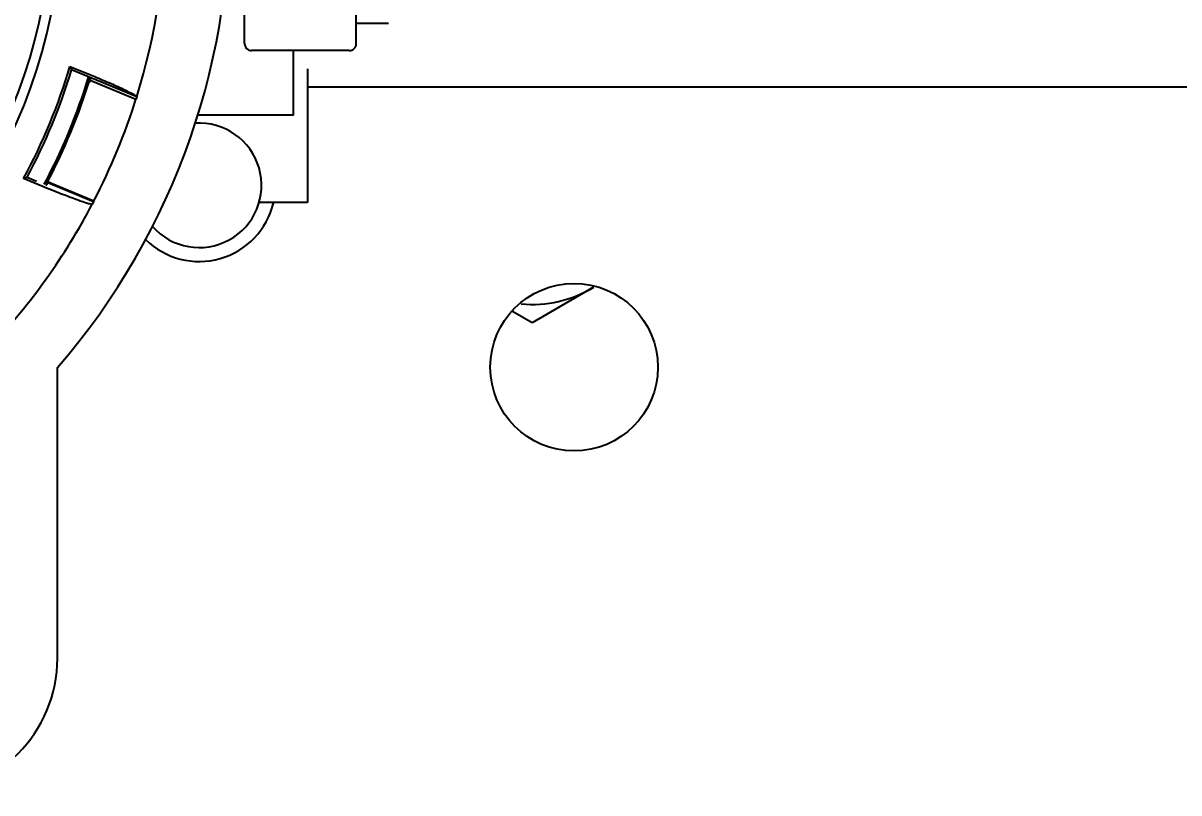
# Model space of a CAD drawing. Header units: millimetres. Extents: x 17886 to 18265, y -8727 to -7321.
# Drawn here: x 18010.017 to 18010.845, y -7651.038 to -7650.486 of the extents above; entities that cross this region are included whole.
import ezdxf

# ---------------------------------------------------------------- set-up
doc = ezdxf.new("R2010")
doc.units = ezdxf.units.MM
for name, color, linetype in [('2706792_BM04DXF_CONTINUOUS_LINE', 7, 'Continuous'), ('2731608_DXF_CONTINUOUS_LINE', 7, 'Continuous'), ('3570570_DXF_CONTINUOUS_LINE', 7, 'Continuous'), ('3583940_CP01DXF_CONTINUOUS_LINE', 7, 'Continuous'), ('3583940_CP03DXF_CONTINUOUS_LINE', 7, 'Continuous'), ('3884027_DKREDXF_CONTINUOUS_LINE', 7, 'Continuous'), ('5D1026_DKVG0DXF_CONTINUOUS_LINE', 7, 'Continuous')]:
    doc.layers.add(name, color=color, linetype=linetype)
doc.styles.add('KOTE ZA MONNTAZU', font='simplex.shx', dxfattribs={"width": 0.7, "oblique": 8, "height": 1.4})
doc.dimstyles.new('KOTE ZA MONTAZU u cm', dxfattribs={"dimscale": 0, "dimtxt": 1.4, "dimasz": 1.25, "dimexe": 0.2, "dimexo": 0.1, "dimgap": 0.3, "dimtad": 1, "dimlfac": 10, "dimzin": 12, "dimdsep": 46, "dimtxsty": 'KOTE ZA MONNTAZU', "dimcen": 1.25, "dimclrt": 1, "dimadec": 0, "dimazin": 0, "dimtfac": 1, "dimtmove": 0, "dimatfit": 3, "dimfxl": 1, "dimtolj": 2, "dimtzin": 0, "dimarcsym": 0})

# ---------------------------------------------------------------- blocks, each defined once
blk = doc.blocks.new('*D216')
at = {"color": 0, "lineweight": -2, "transparency": 16777216}
for p, q in [((17999.31168, -7651.15268), (17999.31168, -7652.23356)), ((18013.31168, -7651.15268), (18013.31168, -7652.23356)), ((17999.91168, -7652.03356), (18012.71168, -7652.03356))]:
    blk.add_line(p, q, dxfattribs=at)
at = {"color": 0, "transparency": 16777216}
for points in [[(17999.91168, -7651.93356), (17999.91168, -7652.13356), (17999.31168, -7652.03356)], [(18012.71168, -7651.93356), (18012.71168, -7652.13356), (18013.31168, -7652.03356)]]:
    blk.add_solid(points, dxfattribs=at)
at = {"layer": 'Defpoints', "color": 0, "transparency": 16777216}
for p in [(17999.31168, -7651.05268), (18013.31168, -7651.05268), (18013.31168, -7652.03356)]:
    blk.add_point(p, dxfattribs=at)
at = {"color": 1, "transparency": 16777216, "insert": (18006.31168, -7651.55356), "char_height": 1.4, "width": 6.9231878, "attachment_point": 5, "style": 'KOTE ZA MONNTAZU'}
blk.add_mtext('\\A2;{\\H0.4x;140cm}', dxfattribs=at)

msp = doc.modelspace()

# ---------------------------------------------------------------- linework, layer by layer
at = {"layer": '2706792_BM04DXF_CONTINUOUS_LINE', "color": 7, "linetype": 'Continuous'}
msp.add_line((18010.22068, -7650.53188), (18012.62278, -7650.53188), dxfattribs=at)
at = {"layer": '2731608_DXF_CONTINUOUS_LINE', "color": 7, "linetype": 'Continuous'}
for p, q in [((18010.42563, -7650.67545), (18010.38168, -7650.70083)), ((18010.38168, -7650.70083), (18010.36762, -7650.6927))]:
    msp.add_line(p, q, dxfattribs=at)
msp.add_arc((18010.38168, -7650.60268), 0.085, 264.67746, 301.05018, dxfattribs=at)
at = {"layer": '3570570_DXF_CONTINUOUS_LINE', "color": 7, "linetype": 'Continuous'}
msp.add_circle((18010.41168, -7650.73268), 0.06, dxfattribs=at)
at = {"layer": '3583940_CP01DXF_CONTINUOUS_LINE', "color": 6, "linetype": 'Continuous'}
for p, q in [((18010.05063, -7650.51715), (18010.05178, -7650.51956)), ((18010.05063, -7650.51715), (18010.06833, -7650.52448)), ((18010.09845, -7650.53889), (18010.05178, -7650.51956)), ((18010.06462, -7650.52878), (18010.06514, -7650.52712)), ((18010.06514, -7650.52712), (18010.06557, -7650.5257)), ((18010.06514, -7650.52712), (18010.09789, -7650.54068)), ((18010.06434, -7650.52867), (18010.06462, -7650.52878)), ((18010.09845, -7650.53889), (18010.09789, -7650.54068)), ((18010.01736, -7650.59746), (18010.01988, -7650.59657)), ((18010.03506, -7650.60479), (18010.01736, -7650.59746)), ((18010.01988, -7650.59657), (18010.02671, -7650.5994)), ((18010.03398, -7650.60197), (18010.03466, -7650.60069)), ((18010.03491, -7650.60022), (18010.03546, -7650.59918)), ((18010.03546, -7650.59918), (18010.03498, -7650.59899)), ((18010.03507, -7650.59992), (18010.06781, -7650.61348)), ((18010.06742, -7650.61425), (18010.06655, -7650.6159)), ((18010.06781, -7650.61348), (18010.06766, -7650.61378)), ((18010.04168, -7650.94116), (18010.04168, -7650.7329))]:
    msp.add_line(p, q, dxfattribs=at)
at = {"layer": '3583940_CP01DXF_CONTINUOUS_LINE', "color": 7, "linetype": 'Continuous'}
for p, q in [((18010.03491, -7650.60022), (18010.03466, -7650.60069)), ((18010.06742, -7650.61425), (18010.03466, -7650.60069)), ((18010.06766, -7650.61378), (18010.03491, -7650.60022)), ((18010.06742, -7650.61425), (18010.06766, -7650.61378))]:
    msp.add_line(p, q, dxfattribs=at)
at = {"layer": '3583940_CP01DXF_CONTINUOUS_LINE', "color": 6, "linetype": 'Continuous'}
for centre, radius, start, end in [((18009.66068, -7650.40268), 0.45847, 342.71583, 17.28417), ((18009.66068, -7650.40268), 0.38436, 178.05162, 10.41973), ((18009.66068, -7650.40268), 0.37719, 178.28265, 9.27887), ((18009.66068, -7650.40268), 0.50419, 319.08374, 2.53141), ((18009.66068, -7650.40268), 0.4064, 331.36015, 343.63985), ((18009.66068, -7650.40268), 0.40819, 331.63954, 343.36046), ((18009.66068, -7650.40268), 0.45847, 332.62548, 342.48142), ((18009.66068, -7650.40268), 0.45847, 316.64773, 332.28417), ((18009.94516, -7650.94116), 0.09652, 270, 0)]:
    msp.add_arc(centre, radius, start, end, dxfattribs=at)
for points, knots in [([(18010.06557, -7650.5257), (18010.06559, -7650.52565), (18010.06536, -7650.52552), (18010.06524, -7650.52543), (18010.06513, -7650.52536)], [0, 0, 0, 0, 0.279611, 1, 1, 1, 1]), ([(18010.06833, -7650.52448), (18010.07224, -7650.5261), (18010.07943, -7650.52917), (18010.08789, -7650.53298), (18010.09321, -7650.53561), (18010.0961, -7650.53707), (18010.09746, -7650.53802), (18010.09853, -7650.53865), (18010.09845, -7650.53889)], [0, 0, 0, 0, 0.379225, 0.701653, 0.825945, 0.918988, 0.97736, 1, 1, 1, 1]), ([(18010.03341, -7650.60189), (18010.03354, -7650.60193), (18010.0337, -7650.60195), (18010.03396, -7650.60202), (18010.03398, -7650.60197)], [0, 0, 0, 0, 0.719063, 1, 1, 1, 1]), ([(18010.06655, -7650.6159), (18010.06643, -7650.61613), (18010.06523, -7650.61582), (18010.06361, -7650.61553), (18010.06053, -7650.61452), (18010.0549, -7650.61262), (18010.04622, -7650.60933), (18010.03897, -7650.60642), (18010.03506, -7650.60479)], [0, 0, 0, 0, 0.022643, 0.081015, 0.174065, 0.298351, 0.620777, 1, 1, 1, 1])]:
    msp.add_open_spline(points, degree=3, knots=knots, dxfattribs=at)
at = {"layer": '3583940_CP03DXF_CONTINUOUS_LINE', "color": 7, "linetype": 'Continuous'}
for radius, start, end in [(0.42139, 331.8432, 343.19402), (0.42266, 331.87567, 343.14305)]:
    msp.add_arc((18009.66068, -7650.40268), radius, start, end, dxfattribs=at)
at = {"layer": '3583940_CP03DXF_CONTINUOUS_LINE', "color": 6, "linetype": 'Continuous'}
msp.add_arc((18009.66068, -7650.40268), 0.42266, 331.86523, 331.87567, dxfattribs=at)
at = {"layer": '3884027_DKREDXF_CONTINUOUS_LINE', "color": 6, "linetype": 'Continuous'}
for p, q in [((18010.17568, -7650.50082), (18010.17568, -7650.38041)), ((18010.25568, -7650.50082), (18010.25568, -7650.39875)), ((18010.25568, -7650.48618), (18010.27868, -7650.48618)), ((18010.25068, -7650.50588), (18010.18068, -7650.50588))]:
    msp.add_line(p, q, dxfattribs=at)
for centre, start, end in [((18010.18068, -7650.50088), 179.99998, 270), ((18010.25068, -7650.50088), 270, 0.00002)]:
    msp.add_arc(centre, 0.005, start, end, dxfattribs=at)
at = {"layer": '5D1026_DKVG0DXF_CONTINUOUS_LINE', "color": 7, "linetype": 'Continuous'}
for p, q in [((18010.21068, -7650.55215), (18010.21068, -7650.50588)), ((18010.22068, -7650.51898), (18010.22068, -7650.61478)), ((18010.21068, -7650.55215), (18010.14207, -7650.55215)), ((18010.22068, -7650.61478), (18010.18603, -7650.61478))]:
    msp.add_line(p, q, dxfattribs=at)
for radius, start, end in [(0.0446, 221.25933, 93.70686), (0.0546, 225.17935, 346.83104)]:
    msp.add_arc((18010.14318, -7650.60238), radius, start, end, dxfattribs=at)

# ---------------------------------------------------------------- dimensions: what is measured, and where the dimension line sits
at = {"color": 4}
dim = msp.add_linear_dim(base=(18013.31168, -7652.03356), p1=(17999.31168, -7651.05268), p2=(18013.31168, -7651.05268), text='{\\H0.4x;<>}', dimstyle='KOTE ZA MONTAZU u cm', override={"dimscale": 1, "dimasz": 0.6, "dimexe": 0.2, "dimgap": 0.2, "dimpost": 'cm'}, dxfattribs=at)
dim.commit()
dim.dimension.update_dxf_attribs({"geometry": '*D216', "text_midpoint": (18006.31168, -7652.03356), "dimtype": 160})

doc.saveas('drawing.dxf')
